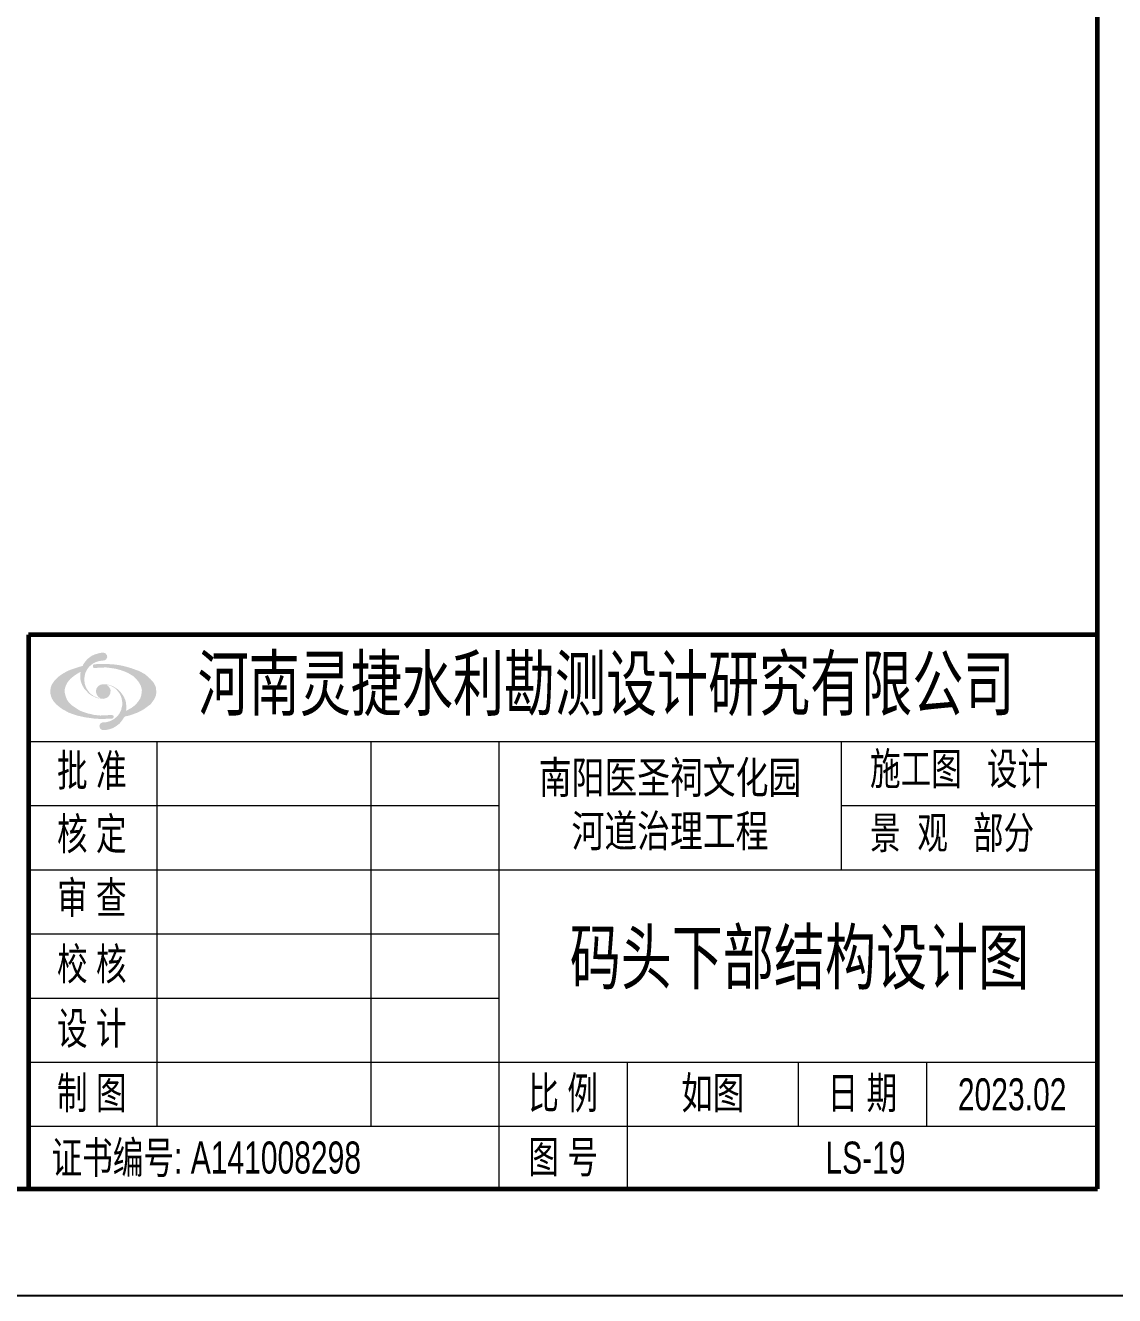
# Model space of a CAD drawing. Extents: x 104235 to 112395, y 52637 to 53451.
# Drawn here: x 111097.1 to 111199, y 53030.8 to 53149.7 of the extents above; entities that cross this region are included whole.
import ezdxf

# ---------------------------------------------------------------- set-up
doc = ezdxf.new("R2010")
doc.units = 0
doc.header["$LTSCALE"] = 1000
doc.layers.add('0-1', color=40, linetype='Continuous')
doc.layers.add('图框', color=7, linetype='Continuous')
for name, color, linetype, lineweight in [('07-文字', 7, 'Continuous', 0), ('图框粗线', 7, 'Continuous', 60), ('文字', 104, 'Continuous', 15), ('细实线', 2, 'Continuous', 15)]:
    doc.layers.add(name, color=color, linetype=linetype, lineweight=lineweight)
doc.styles.add('3.0号字', font='win7仿宋_GB2312.ttf', dxfattribs={"width": 0.7, "height": 3})
doc.styles.add('3.0号字-阿文', font='win7仿宋_GB2312.ttf', dxfattribs={"width": 0.72})
doc.styles.add('仿宋5号字', font='win7仿宋_GB2312.ttf', dxfattribs={"width": 0.7, "height": 5})

# ---------------------------------------------------------------- blocks, each defined once
blk = doc.blocks.new('3')
at = {"layer": '文字', "linetype": 'Continuous', "lineweight": 0}
blk.add_hatch(color=256, dxfattribs=at).paths.add_polyline_path([(103525.77, 52668.57), (103525.91, 52668.66), (103526.01, 52668.86), (103525.98, 52669.04), (103525.85, 52669.21), (103525.66, 52669.28), (103525.34, 52669.26), (103524.83, 52669.11), (103524.54, 52668.98), (103524.16, 52668.69), (103523.94, 52668.43), (103523.79, 52668.22), (103523.71, 52668.05), (103523.66, 52668.03), (103523.41, 52667.96), (103523.13, 52667.87), (103522.79, 52667.75), (103522.51, 52667.66), (103522.16, 52667.49), (103521.79, 52667.28), (103521.51, 52667.08), (103521.26, 52666.86), (103521.05, 52666.64), (103520.8, 52666.25), (103520.73, 52666.05), (103520.68, 52665.73), (103520.68, 52665.5), (103520.74, 52665.24), (103520.83, 52665), (103521.01, 52664.7), (103521.24, 52664.45), (103521.5, 52664.23), (103521.67, 52664.1), (103521.83, 52663.99), (103522.05, 52663.87), (103522.39, 52663.68), (103522.63, 52663.59), (103523.19, 52663.4), (103523.54, 52663.32), (103523.95, 52663.23), (103524.34, 52663.18), (103524.89, 52663.1), (103525.53, 52663.08), (103526.12, 52663.1), (103526.44, 52663.11), (103526.52, 52663.13), (103526.59, 52663.2), (103526.61, 52663.36), (103526.54, 52663.42), (103526.45, 52663.45), (103526.24, 52663.44), (103525.95, 52663.43), (103525.35, 52663.4), (103524.76, 52663.46), (103524.51, 52663.53), (103524.21, 52663.59), (103523.84, 52663.71), (103523.49, 52663.84), (103523.13, 52664.06), (103522.76, 52664.31), (103522.56, 52664.48), (103522.39, 52664.67), (103522.26, 52664.86), (103522.16, 52665.08), (103522.09, 52665.31), (103522.04, 52665.52), (103522.04, 52665.89), (103522.14, 52666.22), (103522.3, 52666.52), (103522.55, 52666.82), (103522.85, 52667.07), (103523.19, 52667.31), (103523.51, 52667.48), (103523.48, 52666.89), (103523.54, 52666.6), (103523.66, 52666.25), (103523.79, 52666.03), (103523.86, 52665.9), (103524.3, 52665.44), (103524.58, 52665.25), (103524.93, 52665.09), (103525.14, 52665.02), (103525.45, 52664.98), (103525.68, 52664.96), (103525.98, 52665.06), (103526.18, 52665.23), (103526.29, 52665.45), (103526.32, 52665.73), (103526.29, 52665.9), (103526.09, 52666.17), (103525.93, 52666.28), (103526.17, 52666.23), (103526.36, 52666.17), (103526.57, 52666.06), (103526.79, 52665.9), (103526.95, 52665.73), (103527.19, 52665.42), (103527.28, 52665.23), (103527.35, 52665), (103527.42, 52664.61), (103527.42, 52664.41), (103527.3, 52663.89), (103527.15, 52663.59), (103526.98, 52663.37), (103526.75, 52663.16), (103526.56, 52663.02), (103526.31, 52662.89), (103526.01, 52662.8), (103525.88, 52662.77), (103525.58, 52662.77), (103525.44, 52662.7), (103525.36, 52662.65), (103525.28, 52662.45), (103525.29, 52662.31), (103525.36, 52662.16), (103525.51, 52662.06), (103525.7, 52662.03), (103525.94, 52662.06), (103526.23, 52662.12), (103526.52, 52662.22), (103526.79, 52662.37), (103527.15, 52662.64), (103527.37, 52662.91), (103527.53, 52663.15), (103527.61, 52663.27), (103527.67, 52663.31), (103528.06, 52663.4), (103528.82, 52663.66), (103529.42, 52663.98), (103530.06, 52664.45), (103530.38, 52664.88), (103530.57, 52665.29), (103530.6, 52665.62), (103530.55, 52666.07), (103530.36, 52666.46), (103530.03, 52666.83), (103529.55, 52667.26), (103529, 52667.56), (103528.23, 52667.84), (103527.63, 52668.01), (103527.11, 52668.12), (103526.53, 52668.19), (103526, 52668.22), (103525.42, 52668.22), (103524.81, 52668.2), (103524.72, 52668.16), (103524.67, 52668.09), (103524.66, 52668.01), (103524.69, 52667.92), (103524.76, 52667.85), (103525.03, 52667.85), (103525.16, 52667.88), (103525.92, 52667.9), (103526.79, 52667.78), (103527.27, 52667.65), (103527.66, 52667.51), (103527.95, 52667.38), (103528.42, 52667.1), (103528.73, 52666.81), (103528.97, 52666.51), (103529.14, 52666.21), (103529.25, 52665.79), (103529.2, 52665.32), (103529.08, 52664.97), (103528.87, 52664.66), (103528.6, 52664.36), (103528.3, 52664.13), (103527.77, 52663.84), (103527.78, 52664), (103527.78, 52664.41), (103527.75, 52664.65), (103527.71, 52664.81), (103527.59, 52665.1), (103527.46, 52665.32), (103527.27, 52665.57), (103527.09, 52665.77), (103526.9, 52665.92), (103526.49, 52666.17), (103526.25, 52666.25), (103526.06, 52666.29), (103525.84, 52666.33), (103525.58, 52666.33), (103525.32, 52666.26), (103525.12, 52666.11), (103525.01, 52665.93), (103524.95, 52665.7), (103524.98, 52665.48), (103525.07, 52665.29), (103525.2, 52665.12), (103525.39, 52665.01), (103525.39, 52665), (103525.26, 52665.03), (103525.18, 52665.05), (103525.02, 52665.1), (103524.74, 52665.23), (103524.48, 52665.41), (103524.3, 52665.6), (103524.14, 52665.82), (103524.03, 52666.02), (103523.92, 52666.3), (103523.87, 52666.63), (103523.87, 52666.91), (103523.94, 52667.32), (103524.09, 52667.66), (103524.31, 52667.97), (103524.67, 52668.26), (103524.94, 52668.4), (103525.23, 52668.49), (103525.55, 52668.54), (103525.73, 52668.56)])
at = {"layer": '图框'}
blk.add_line((103034.62, 52609.13), (103628.62, 52609.13), dxfattribs=at)
at = {"layer": '图框粗线'}
for p, q in [((103618.62, 52619.13), (103618.62, 53019.13)), ((103618.65, 52670.94), (103518.65, 52670.94)), ((103518.65, 52670.94), (103518.65, 52618.94)), ((103059.62, 52619.13), (103618.62, 52619.13))]:
    blk.add_line(p, q, dxfattribs=at)
at = {"layer": '细实线'}
for p, q in [((103618.65, 52660.94), (103518.65, 52660.94)), ((103530.65, 52660.94), (103530.65, 52624.94)), ((103550.65, 52660.94), (103550.65, 52624.94)), ((103562.65, 52660.94), (103562.65, 52618.94)), ((103594.65, 52660.94), (103594.65, 52648.94)), ((103562.65, 52654.94), (103518.65, 52654.94)), ((103618.65, 52654.94), (103594.65, 52654.94)), ((103618.65, 52648.94), (103518.65, 52648.94)), ((103562.65, 52642.94), (103518.65, 52642.94)), ((103562.65, 52636.94), (103518.65, 52636.94)), ((103618.65, 52630.94), (103518.65, 52630.94)), ((103574.65, 52630.94), (103574.65, 52618.94)), ((103590.65, 52630.94), (103590.65, 52624.94)), ((103602.65, 52630.94), (103602.65, 52624.94)), ((103618.65, 52624.94), (103518.65, 52624.94))]:
    blk.add_line(p, q, dxfattribs=at)
at = {"layer": '文字', "style": '3.0号字', "width": 0.7}
blk.add_text('证书编号: A141008298 ', height=3, dxfattribs=at).set_placement((103520.8, 52620.55))
at = {"layer": '文字', "insert": (103534.47, 52668.92), "char_height": 5, "attachment_point": 1, "style": '仿宋5号字'}
blk.add_mtext('河南灵捷水利勘测设计研究有限公司', dxfattribs=at)
at = {"layer": '文字', "char_height": 3, "attachment_point": 1, "line_spacing_factor": 1.5, "style": '3.0号字'}
for s, insert in [('批 准', (103521.31, 52659.77)), ('施工图   设计', (103597.35, 52659.93)), ('核 定', (103521.31, 52653.84)), ('景  观   部分', (103597.35, 52653.94)), ('审 查', (103521.31, 52647.86)), ('校 核', (103521.31, 52641.66)), ('设 计', (103521.31, 52635.64)), ('制 图', (103521.31, 52629.61))]:
    blk.add_mtext(s, dxfattribs=dict(at, insert=insert))
at = {"layer": '文字', "insert": (103578.65, 52654.94), "char_height": 3, "width": 32, "attachment_point": 5, "style": '3.0号字-阿文'}
blk.add_mtext('{\\W0.75;南阳医圣祠文化园\\P河道治理工程}', dxfattribs=at)
at = {"layer": '文字', "char_height": 3, "attachment_point": 5, "line_spacing_factor": 1.5}
for s, insert, width, style in [('比 例', (103568.65, 52627.94), 12, '3.0号字'), ('如图', (103582.65, 52627.94), 16, '3.0号字-阿文'), ('日 期', (103596.65, 52627.94), 8.7438, '3.0号字'), ('2023.02', (103610.65, 52627.94), 11.1671, '3.0号字'), ('图 号 ', (103568.65, 52621.94), 12, '3.0号字')]:
    blk.add_mtext(s, dxfattribs=dict(at, insert=insert, width=width, style=style))

msp = doc.modelspace()

# ---------------------------------------------------------------- block references
at = {"layer": '0-1'}
msp.add_blockref('3', (7578.78, 421.71, 283284.03), dxfattribs=at)

# ---------------------------------------------------------------- texts
at = {"layer": '07-文字', "attachment_point": 1, "style": '3.0号字'}
for s, width, insert, char_height in [('\\pi6.231;码头下部结构设计图', 55.1808, (111141.82, 53065.02, 283284.03), 5), ('\\pi15.176;LS-19', 37.2431, (111156.79, 53045.25, 283284.03), 3)]:
    msp.add_mtext_dynamic_manual_height_columns(s, width=width, gutter_width=15, heights=[0], dxfattribs=dict(at, insert=insert, char_height=char_height))

doc.saveas('drawing.dxf')
